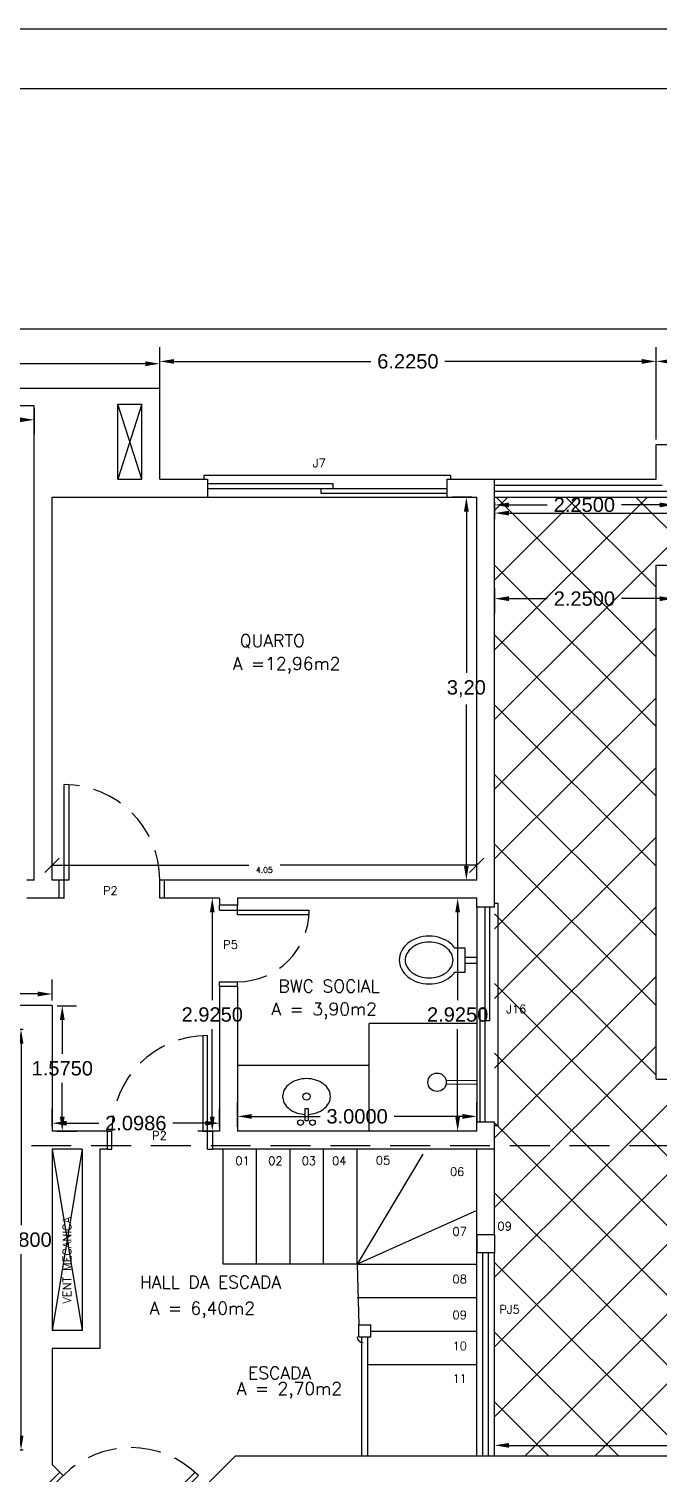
# Model space of a CAD drawing. Header units: millimetres. Extents: x 2200 to 2403, y 2380 to 2511.
# Drawn here: x 2290.43 to 2298.32, y 2397.88 to 2416.01 of the extents above; entities that cross this region are included whole.
import ezdxf

# ---------------------------------------------------------------- set-up
doc = ezdxf.new("R2010")
doc.units = ezdxf.units.MM
doc.linetypes.add('DASHED', pattern=[0.75, 0.5, -0.25])
doc.linetypes.add('HIDDEN', pattern=[0.375, 0.25, -0.125])
doc.layers.add('ABERTURAS', color=1, linetype='Continuous')
doc.layers.add('CORTE', color=7, linetype='Continuous')
doc.styles.add('ROMAND', font='romand', dxfattribs={"height": 0.1})
doc.styles.add('ROMANS', font='ROMANS.shx', dxfattribs={"height": 0.07})
doc.styles.get("Standard").update_dxf_attribs({"font": 'arial.ttf'})
doc.dimstyles.get("Standard").update_dxf_attribs({"dimtxt": 0.18, "dimasz": 0.18, "dimexe": 0.18, "dimexo": 0.0625, "dimgap": 0.09, "dimtad": 0, "dimtih": 1, "dimtoh": 1, "dimdec": 4, "dimzin": 0, "dimdsep": 46, "dimtxsty": 'Standard', "dimcen": 0.09, "dimadec": 0, "dimazin": 0, "dimtfac": 1, "dimtdec": 4, "dimtofl": 0, "dimtmove": 0, "dimatfit": 3, "dimfxl": 1, "dimtolj": 1, "dimtzin": 0, "dimarcsym": 0})

# ---------------------------------------------------------------- blocks, each defined once
blk = doc.blocks.new('*D659')
at = {"color": 0, "lineweight": -2, "transparency": 16777216}
for p, q in [((2268.541, 2410.855), (2268.541, 2412.422)), ((2304.3, 2410.855), (2304.3, 2412.422)), ((2268.721, 2412.242), (2286.025, 2412.242)), ((2304.12, 2412.242), (2286.816, 2412.242))]:
    blk.add_line(p, q, dxfattribs=at)
at = {"color": 0, "transparency": 16777216}
for points in [[(2268.721, 2412.272), (2268.721, 2412.212), (2268.541, 2412.242)], [(2304.12, 2412.272), (2304.12, 2412.212), (2304.3, 2412.242)]]:
    blk.add_solid(points, dxfattribs=at)
at = {"layer": 'DEFPOINTS', "color": 0, "transparency": 16777216}
for p in [(2268.541, 2412.242), (2268.541, 2410.792), (2304.3, 2410.792)]:
    blk.add_point(p, dxfattribs=at)
at = {"color": 0, "transparency": 16777216, "insert": (2286.42, 2412.242), "char_height": 0.18, "attachment_point": 5}
blk.add_mtext('\\A1;23.85', dxfattribs=at)
blk = doc.blocks.new('*D681')
at = {"color": 0, "lineweight": -2, "transparency": 16777216}
for p, q in [((2296.275, 2398.158), (2296.275, 2398.41)), ((2303.775, 2398.158), (2303.775, 2398.41)), ((2296.455, 2398.23), (2299.562, 2398.23)), ((2303.595, 2398.23), (2300.487, 2398.23))]:
    blk.add_line(p, q, dxfattribs=at)
at = {"color": 0, "transparency": 16777216}
for points in [[(2296.455, 2398.26), (2296.455, 2398.2), (2296.275, 2398.23)], [(2303.595, 2398.26), (2303.595, 2398.2), (2303.775, 2398.23)]]:
    blk.add_solid(points, dxfattribs=at)
at = {"layer": 'DEFPOINTS', "color": 0, "transparency": 16777216}
for p in [(2296.275, 2398.23), (2296.275, 2398.096), (2303.775, 2398.096)]:
    blk.add_point(p, dxfattribs=at)
at = {"color": 0, "transparency": 16777216, "insert": (2300.025, 2398.23), "char_height": 0.18, "attachment_point": 5}
blk.add_mtext('\\A1;7.5000', dxfattribs=at)
blk = doc.blocks.new('*D682')
at = {"color": 0, "lineweight": -2, "transparency": 16777216}
for p, q in [((2296.275, 2408.99), (2296.275, 2408.678)), ((2298.525, 2408.99), (2298.525, 2408.678)), ((2296.455, 2408.858), (2296.935, 2408.858)), ((2298.345, 2408.858), (2297.865, 2408.858))]:
    blk.add_line(p, q, dxfattribs=at)
at = {"color": 0, "transparency": 16777216}
for points in [[(2296.455, 2408.888), (2296.455, 2408.828), (2296.275, 2408.858)], [(2298.345, 2408.888), (2298.345, 2408.828), (2298.525, 2408.858)]]:
    blk.add_solid(points, dxfattribs=at)
at = {"layer": 'DEFPOINTS', "color": 0, "transparency": 16777216}
for p in [(2296.275, 2409.052), (2298.525, 2409.052), (2296.275, 2408.858)]:
    blk.add_point(p, dxfattribs=at)
at = {"color": 0, "transparency": 16777216, "insert": (2297.4, 2408.858), "char_height": 0.18, "attachment_point": 5}
blk.add_mtext('\\A1;2.2500', dxfattribs=at)
blk = doc.blocks.new('*D683')
at = {"color": 0, "lineweight": -2, "transparency": 16777216}
for p, q in [((2296.275, 2410.07), (2296.275, 2409.855)), ((2296.455, 2410.035), (2296.935, 2410.035)), ((2298.345, 2410.035), (2297.865, 2410.035)), ((2298.525, 2410.07), (2298.525, 2409.855))]:
    blk.add_line(p, q, dxfattribs=at)
at = {"color": 0, "transparency": 16777216}
for points in [[(2296.455, 2410.065), (2296.455, 2410.005), (2296.275, 2410.035)], [(2298.345, 2410.065), (2298.345, 2410.005), (2298.525, 2410.035)]]:
    blk.add_solid(points, dxfattribs=at)
at = {"layer": 'DEFPOINTS', "color": 0, "transparency": 16777216}
for p in [(2296.275, 2410.132), (2298.525, 2410.132), (2298.525, 2410.035)]:
    blk.add_point(p, dxfattribs=at)
at = {"color": 0, "transparency": 16777216, "insert": (2297.4, 2410.035), "char_height": 0.18, "attachment_point": 5}
blk.add_mtext('\\A1;2.2500', dxfattribs=at)
blk = doc.blocks.new('*D685')
at = {"color": 0, "lineweight": -2, "transparency": 16777216}
for p, q in [((2292.075, 2410.855), (2292.075, 2412.016)), ((2298.3, 2410.855), (2298.3, 2412.016)), ((2292.255, 2411.836), (2294.723, 2411.836)), ((2298.12, 2411.836), (2295.651, 2411.836))]:
    blk.add_line(p, q, dxfattribs=at)
at = {"color": 0, "transparency": 16777216}
for points in [[(2292.255, 2411.866), (2292.255, 2411.806), (2292.075, 2411.836)], [(2298.12, 2411.866), (2298.12, 2411.806), (2298.3, 2411.836)]]:
    blk.add_solid(points, dxfattribs=at)
at = {"layer": 'DEFPOINTS', "color": 0, "transparency": 16777216}
for p in [(2292.075, 2411.836), (2292.075, 2410.792), (2298.3, 2410.792)]:
    blk.add_point(p, dxfattribs=at)
at = {"color": 0, "transparency": 16777216, "insert": (2295.187, 2411.836), "char_height": 0.18, "attachment_point": 5}
blk.add_mtext('\\A1;6.2250', dxfattribs=at)
blk = doc.blocks.new('*D686')
at = {"color": 0, "lineweight": -2, "transparency": 16777216}
for p, q in [((2296.275, 2409.961), (2296.275, 2410.112)), ((2304.075, 2409.961), (2304.075, 2410.112)), ((2296.455, 2409.932), (2299.712, 2409.932)), ((2303.895, 2409.932), (2300.637, 2409.932))]:
    blk.add_line(p, q, dxfattribs=at)
at = {"color": 0, "transparency": 16777216}
for points in [[(2296.455, 2409.962), (2296.455, 2409.902), (2296.275, 2409.932)], [(2303.895, 2409.962), (2303.895, 2409.902), (2304.075, 2409.932)]]:
    blk.add_solid(points, dxfattribs=at)
at = {"layer": 'DEFPOINTS', "color": 0, "transparency": 16777216}
for p in [(2296.275, 2409.932), (2296.275, 2409.899), (2304.075, 2409.899)]:
    blk.add_point(p, dxfattribs=at)
at = {"color": 0, "transparency": 16777216, "insert": (2300.175, 2409.932), "char_height": 0.18, "attachment_point": 5}
blk.add_mtext('\\A1;7.8000', dxfattribs=at)
blk = doc.blocks.new('*D689')
at = {"color": 0, "lineweight": -2, "transparency": 16777216}
for p, q in [((2295.987, 2410.132), (2295.74, 2410.132)), ((2295.92, 2409.952), (2295.92, 2407.926)), ((2295.92, 2405.504), (2295.92, 2407.53)), ((2295.987, 2405.324), (2295.74, 2405.324))]:
    blk.add_line(p, q, dxfattribs=at)
at = {"color": 0, "transparency": 16777216}
for points in [[(2295.89, 2409.952), (2295.95, 2409.952), (2295.92, 2410.132)], [(2295.89, 2405.504), (2295.95, 2405.504), (2295.92, 2405.324)]]:
    blk.add_solid(points, dxfattribs=at)
at = {"layer": 'DEFPOINTS', "color": 0, "transparency": 16777216}
for p in [(2295.92, 2410.132), (2296.05, 2410.132), (2296.05, 2405.324)]:
    blk.add_point(p, dxfattribs=at)
at = {"color": 0, "transparency": 16777216, "insert": (2295.92, 2407.728), "char_height": 0.18, "attachment_point": 5}
blk.add_mtext('\\A1;3,20', dxfattribs=at)
blk = doc.blocks.new('*D691')
at = {"color": 0, "lineweight": -2, "transparency": 16777216}
for p, q in [((2283.33, 2403.812), (2283.33, 2404.076)), ((2290.726, 2403.812), (2290.726, 2404.076)), ((2283.51, 2403.896), (2286.7, 2403.896)), ((2290.546, 2403.896), (2287.356, 2403.896))]:
    blk.add_line(p, q, dxfattribs=at)
at = {"color": 0, "transparency": 16777216}
for points in [[(2283.51, 2403.926), (2283.51, 2403.866), (2283.33, 2403.896)], [(2290.546, 2403.926), (2290.546, 2403.866), (2290.726, 2403.896)]]:
    blk.add_solid(points, dxfattribs=at)
at = {"layer": 'DEFPOINTS', "color": 0, "transparency": 16777216}
for p in [(2290.726, 2403.896), (2283.33, 2403.749), (2290.726, 2403.749)]:
    blk.add_point(p, dxfattribs=at)
at = {"color": 0, "transparency": 16777216, "insert": (2287.028, 2403.896), "char_height": 0.18, "attachment_point": 5}
blk.add_mtext('\\A1;4,95', dxfattribs=at)
blk = doc.blocks.new('*D706')
at = {"color": 0, "lineweight": -2, "transparency": 16777216}
for p, q in [((2290.364, 2403.451), (2290.156, 2403.451)), ((2290.336, 2403.271), (2290.336, 2400.992)), ((2290.336, 2398.351), (2290.336, 2400.629)), ((2290.364, 2398.171), (2290.156, 2398.171))]:
    blk.add_line(p, q, dxfattribs=at)
at = {"color": 0, "transparency": 16777216}
for points in [[(2290.306, 2403.271), (2290.366, 2403.271), (2290.336, 2403.451)], [(2290.306, 2398.351), (2290.366, 2398.351), (2290.336, 2398.171)]]:
    blk.add_solid(points, dxfattribs=at)
at = {"layer": 'DEFPOINTS', "color": 0, "transparency": 16777216}
for p in [(2290.336, 2403.451), (2290.426, 2403.451), (2290.426, 2398.171)]:
    blk.add_point(p, dxfattribs=at)
at = {"color": 0, "transparency": 16777216, "insert": (2290.336, 2400.811), "char_height": 0.18, "attachment_point": 5}
blk.add_mtext('\\A1;5.2800', dxfattribs=at)
blk = doc.blocks.new('P80D')
at = {"color": 1}
for p, q in [((0, 0.88), (0, 0.84)), ((0.15, 0.88), (0.15, 0.84)), ((0, 0.84), (0.15, 0.84)), ((0, 0.04), (0, 0)), ((0, 0.04), (0.15, 0.04)), ((0.95, 0.08), (0.15, 0.08)), ((0.15, 0.08), (0.15, 0.04)), ((0.15, 0.04), (0.95, 0.04)), ((0.15, 0.04), (0.15, 0))]:
    blk.add_line(p, q, dxfattribs=at)
at = {"color": 1, "linetype": 'HIDDEN'}
blk.add_arc((0.15, 0.04), 0.8, 0, 89.8748, dxfattribs=at)
blk = doc.blocks.new('*D648')
at = {"color": 1, "lineweight": -2, "transparency": 16777216}
for p, q in [((2290.725, 2405.388), (2290.725, 2405.691)), ((2296.05, 2405.388), (2296.05, 2405.691)), ((2290.635, 2405.421), (2290.815, 2405.601)), ((2290.725, 2405.511), (2293.191, 2405.511)), ((2296.05, 2405.511), (2293.584, 2405.511)), ((2295.96, 2405.421), (2296.14, 2405.601))]:
    blk.add_line(p, q, dxfattribs=at)
at = {"layer": 'DEFPOINTS', "color": 0, "transparency": 16777216}
for p in [(2290.725, 2405.511), (2290.725, 2405.326), (2296.05, 2405.326)]:
    blk.add_point(p, dxfattribs=at)
at = {"color": 1, "transparency": 16777216, "insert": (2293.387, 2405.511), "char_height": 0.07, "attachment_point": 5, "style": 'ROMANS'}
blk.add_mtext('\\A1;\\P4.05', dxfattribs=at)
blk = doc.blocks.new('*D649')
at = {"color": 0, "lineweight": -2, "transparency": 16777216}
for p, q in [((2290.726, 2402.237), (2290.726, 2402.454)), ((2292.825, 2402.237), (2292.825, 2402.454)), ((2290.906, 2402.274), (2291.31, 2402.274)), ((2292.645, 2402.274), (2292.241, 2402.274))]:
    blk.add_line(p, q, dxfattribs=at)
at = {"color": 0, "transparency": 16777216}
for points in [[(2290.906, 2402.304), (2290.906, 2402.244), (2290.726, 2402.274)], [(2292.645, 2402.304), (2292.645, 2402.244), (2292.825, 2402.274)]]:
    blk.add_solid(points, dxfattribs=at)
at = {"layer": 'DEFPOINTS', "color": 0, "transparency": 16777216}
for p in [(2292.825, 2402.274), (2290.726, 2402.174), (2292.825, 2402.174)]:
    blk.add_point(p, dxfattribs=at)
at = {"color": 0, "transparency": 16777216, "insert": (2291.775, 2402.274), "char_height": 0.18, "attachment_point": 5}
blk.add_mtext('\\A1;2.0986', dxfattribs=at)
blk = doc.blocks.new('*D650')
at = {"color": 0, "lineweight": -2, "transparency": 16777216}
for p, q in [((2292.762, 2405.099), (2292.554, 2405.099)), ((2292.734, 2404.919), (2292.734, 2403.819)), ((2292.734, 2402.354), (2292.734, 2403.455)), ((2292.762, 2402.174), (2292.554, 2402.174))]:
    blk.add_line(p, q, dxfattribs=at)
at = {"color": 0, "transparency": 16777216}
for points in [[(2292.704, 2404.919), (2292.764, 2404.919), (2292.734, 2405.099)], [(2292.704, 2402.354), (2292.764, 2402.354), (2292.734, 2402.174)]]:
    blk.add_solid(points, dxfattribs=at)
at = {"layer": 'DEFPOINTS', "color": 0, "transparency": 16777216}
for p in [(2292.734, 2405.099), (2292.825, 2405.099), (2292.825, 2402.174)]:
    blk.add_point(p, dxfattribs=at)
at = {"color": 0, "transparency": 16777216, "insert": (2292.734, 2403.637), "char_height": 0.18, "attachment_point": 5}
blk.add_mtext('\\A1;2.9250', dxfattribs=at)
blk = doc.blocks.new('P80E')
at = {"color": 1}
for p, q in [((0, 0.88), (0, 0.84)), ((0.15, 0.88), (0.15, 0.84)), ((0.15, 0.84), (0, 0.84)), ((-0.8, 0.08), (0, 0.08)), ((0, 0.04), (-0.8, 0.04)), ((0, 0.08), (0, 0.04)), ((0, 0.04), (0, 0)), ((0.15, 0.04), (0, 0.04)), ((0.15, 0.04), (0.15, 0))]:
    blk.add_line(p, q, dxfattribs=at)
at = {"color": 1, "linetype": 'HIDDEN'}
blk.add_arc((0, 0.04), 0.8, 90.1252, 180, dxfattribs=at)
blk = doc.blocks.new('*D651')
at = {"color": 0, "lineweight": -2, "transparency": 16777216}
for p, q in [((2290.789, 2403.749), (2291.033, 2403.749)), ((2290.853, 2403.569), (2290.853, 2403.144)), ((2290.853, 2402.354), (2290.853, 2402.78)), ((2290.789, 2402.174), (2291.033, 2402.174))]:
    blk.add_line(p, q, dxfattribs=at)
at = {"color": 0, "transparency": 16777216}
for points in [[(2290.823, 2403.569), (2290.883, 2403.569), (2290.853, 2403.749)], [(2290.823, 2402.354), (2290.883, 2402.354), (2290.853, 2402.174)]]:
    blk.add_solid(points, dxfattribs=at)
at = {"layer": 'DEFPOINTS', "color": 0, "transparency": 16777216}
for p in [(2290.726, 2403.749), (2290.726, 2402.174), (2290.853, 2402.174)]:
    blk.add_point(p, dxfattribs=at)
at = {"color": 0, "transparency": 16777216, "insert": (2290.853, 2402.962), "char_height": 0.18, "attachment_point": 5}
blk.add_mtext('\\A1;1.5750', dxfattribs=at)
blk = doc.blocks.new('*D652')
at = {"color": 0, "lineweight": -2, "transparency": 16777216}
for p, q in [((2293.05, 2402.229), (2293.05, 2402.539)), ((2296.05, 2402.229), (2296.05, 2402.539)), ((2293.23, 2402.359), (2294.086, 2402.359)), ((2295.87, 2402.359), (2295.013, 2402.359))]:
    blk.add_line(p, q, dxfattribs=at)
at = {"color": 0, "transparency": 16777216}
for points in [[(2293.23, 2402.389), (2293.23, 2402.329), (2293.05, 2402.359)], [(2295.87, 2402.389), (2295.87, 2402.329), (2296.05, 2402.359)]]:
    blk.add_solid(points, dxfattribs=at)
at = {"layer": 'DEFPOINTS', "color": 0, "transparency": 16777216}
for p in [(2296.05, 2402.359), (2293.05, 2402.167), (2296.05, 2402.167)]:
    blk.add_point(p, dxfattribs=at)
at = {"color": 0, "transparency": 16777216, "insert": (2294.55, 2402.359), "char_height": 0.18, "attachment_point": 5}
blk.add_mtext('\\A1;3.0000', dxfattribs=at)
blk = doc.blocks.new('CUBA')
at = {"color": 4}
for p, q in [((-0.015, -0.099), (-0.015, -0.2)), ((0.015, -0.099), (0.015, -0.2))]:
    blk.add_line(p, q, dxfattribs=at)
for points in [[(0.2, 0, 0.126822), (0.186, 0.055, 0.10607), (0.141, 0.106, 0.085783), (0.079, 0.138, 0.075445), (0, 0.15, 0.075445), (-0.079, 0.138, 0.085783), (-0.141, 0.106, 0.10607), (-0.186, 0.055, 0.126822), (-0.2, 0, 0.126822), (-0.186, -0.055, 0.10607), (-0.141, -0.106, 0.085783), (-0.079, -0.138, 0.061571), (-0.015, -0.15, 0.075445)], [(-0.015, -0.099, 0.017141), (0, -0.1, 0.017646), (0.015, -0.099, 0.085783)], [(0.015, -0.15, 0.060953), (0.079, -0.138, 0.085783), (0.141, -0.106, 0.10607), (0.186, -0.055, 0.126822), (0.2, 0, 0.126822)], [(-0.015, -0.2, 0.011534), (0, -0.2, 0.012226), (0.015, -0.2, 0.085783)]]:
    blk.add_lwpolyline(points, format="xyb", dxfattribs=at)
for centre, radius in [((0, 0), 0.0301), ((-0.05, -0.218), 0.0235), ((0.05, -0.218), 0.0235)]:
    blk.add_circle(centre, radius, dxfattribs=at)
blk = doc.blocks.new('P60E')
at = {"color": 1}
for p, q in [((0, 0.68), (0, 0.64)), ((0.15, 0.64), (0, 0.64)), ((0.15, 0.68), (0.15, 0.64)), ((-0.6, 0.08), (0, 0.08)), ((-0.6, 0.08), (-0.6, 0.04)), ((0, 0.04), (-0.6, 0.04)), ((0, 0.08), (0, 0.04)), ((0, 0.04), (0, 0)), ((0.15, 0.04), (0, 0.04)), ((0.15, 0.04), (0.15, 0))]:
    blk.add_line(p, q, dxfattribs=at)
at = {"color": 1, "linetype": 'HIDDEN'}
blk.add_arc((0, 0.04), 0.6, 90, 180, dxfattribs=at)
blk = doc.blocks.new('*D653')
at = {"color": 0, "lineweight": -2, "transparency": 16777216}
for p, q in [((2295.987, 2405.099), (2295.631, 2405.099)), ((2295.811, 2404.919), (2295.811, 2403.819)), ((2295.811, 2402.354), (2295.811, 2403.455)), ((2295.987, 2402.174), (2295.631, 2402.174))]:
    blk.add_line(p, q, dxfattribs=at)
at = {"color": 0, "transparency": 16777216}
for points in [[(2295.781, 2404.919), (2295.841, 2404.919), (2295.811, 2405.099)], [(2295.781, 2402.354), (2295.841, 2402.354), (2295.811, 2402.174)]]:
    blk.add_solid(points, dxfattribs=at)
at = {"layer": 'DEFPOINTS', "color": 0, "transparency": 16777216}
for p in [(2295.811, 2405.099), (2296.05, 2405.099), (2296.05, 2402.174)]:
    blk.add_point(p, dxfattribs=at)
at = {"color": 0, "transparency": 16777216, "insert": (2295.811, 2403.637), "char_height": 0.18, "attachment_point": 5}
blk.add_mtext('\\A1;2.9250', dxfattribs=at)
blk = doc.blocks.new('CH')
at = {"color": 4}
for p, q in [((-0.255, -0.001), (0, 0)), ((-0.255, -0.031), (0, -0.03))]:
    blk.add_line(p, q, dxfattribs=at)
blk.add_circle((-0.331, -0.016), 0.0772, dxfattribs=at)
blk = doc.blocks.new('VASO')
at = {"color": 4}
for p, q in [((-0.1, 0), (0, 0)), ((-0.1, -0.05), (0, -0.05))]:
    blk.add_line(p, q, dxfattribs=at)
for points in [[(-0.498, 0.159, 0.088923), (-0.577, 0.116, 0.104957), (-0.632, 0.049, 0.120011), (-0.65, -0.025, 0.120011), (-0.632, -0.099, 0.104957), (-0.577, -0.166, 0.088923), (-0.498, -0.209, 0.080167), (-0.4, -0.225, 0.080167), (-0.302, -0.209, 0.088923), (-0.223, -0.166, 0.068475), (-0.184, -0.125), (-0.1, -0.125), (-0.1, 0.075), (-0.184, 0.075, 0.068475), (-0.223, 0.116, 0.088923), (-0.302, 0.159, 0.080167), (-0.4, 0.175, 0.080167)], [(-0.6, -0.025, 0.126822), (-0.586, -0.08, 0.10607), (-0.541, -0.131, 0.085783), (-0.479, -0.163, 0.075445), (-0.4, -0.175, 0.075445), (-0.321, -0.163, 0.085783), (-0.259, -0.131, 0.10607), (-0.214, -0.08, 0.126822), (-0.2, -0.025, 0.126822), (-0.214, 0.03, 0.10607), (-0.259, 0.081, 0.085783), (-0.321, 0.113, 0.075445), (-0.4, 0.125, 0.075445), (-0.479, 0.113, 0.085783), (-0.541, 0.081, 0.10607), (-0.586, 0.03, 0.126822)]]:
    blk.add_lwpolyline(points, format="xyb", close=True, dxfattribs=at)
blk = doc.blocks.new('*D654')
at = {"color": 0, "lineweight": -2, "transparency": 16777216}
for p, q in [((2286, 2411.249), (2286, 2410.923)), ((2286.18, 2411.103), (2287.783, 2411.103)), ((2290.32, 2411.103), (2288.717, 2411.103)), ((2290.5, 2411.249), (2290.5, 2410.923))]:
    blk.add_line(p, q, dxfattribs=at)
at = {"color": 0, "transparency": 16777216}
for points in [[(2286.18, 2411.133), (2286.18, 2411.073), (2286, 2411.103)], [(2290.32, 2411.133), (2290.32, 2411.073), (2290.5, 2411.103)]]:
    blk.add_solid(points, dxfattribs=at)
at = {"layer": 'DEFPOINTS', "color": 0, "transparency": 16777216}
for p in [(2286, 2411.311), (2290.5, 2411.311), (2290.5, 2411.103)]:
    blk.add_point(p, dxfattribs=at)
at = {"color": 0, "transparency": 16777216, "insert": (2288.25, 2411.103), "char_height": 0.18, "attachment_point": 5}
blk.add_mtext('\\A1;4.5000', dxfattribs=at)
blk = doc.blocks.new('J200')
at = {"color": 4}
for p, q in [((2, 0), (0, 0)), ((-0.03, -0.18), (-0.03, -0.15)), ((-0.03, -0.18), (2.03, -0.18)), ((2.03, -0.18), (2.03, -0.15))]:
    blk.add_line(p, q, dxfattribs=at)
at = {"color": 1}
for p, q in [((0, -0.03), (1.05, -0.03)), ((0, -0.07), (2, -0.07)), ((0.95, -0.07), (0.95, -0.11)), ((0.95, -0.11), (2, -0.11)), ((1.05, -0.03), (1.05, -0.07))]:
    blk.add_line(p, q, dxfattribs=at)
blk = doc.blocks.new('*D669')
at = {"color": 0, "lineweight": -2, "transparency": 16777216}
for p, q in [((2298.3, 2410.855), (2298.3, 2412.016)), ((2304.3, 2410.855), (2304.3, 2412.016)), ((2298.48, 2411.836), (2300.836, 2411.836)), ((2304.12, 2411.836), (2301.764, 2411.836))]:
    blk.add_line(p, q, dxfattribs=at)
at = {"color": 0, "transparency": 16777216}
for points in [[(2298.48, 2411.866), (2298.48, 2411.806), (2298.3, 2411.836)], [(2304.12, 2411.866), (2304.12, 2411.806), (2304.3, 2411.836)]]:
    blk.add_solid(points, dxfattribs=at)
at = {"layer": 'DEFPOINTS', "color": 0, "transparency": 16777216}
for p in [(2304.3, 2411.836), (2298.3, 2410.792), (2304.3, 2410.792)]:
    blk.add_point(p, dxfattribs=at)
at = {"color": 0, "transparency": 16777216, "insert": (2301.3, 2411.836), "char_height": 0.18, "attachment_point": 5}
blk.add_mtext('\\A1;6.0000', dxfattribs=at)
blk = doc.blocks.new('*D673')
at = {"color": 0, "lineweight": -2, "transparency": 16777216}
for p, q in [((2282.55, 2411.564), (2282.55, 2411.987)), ((2292.075, 2411.564), (2292.075, 2411.987)), ((2282.73, 2411.807), (2286.849, 2411.807)), ((2291.895, 2411.807), (2287.776, 2411.807))]:
    blk.add_line(p, q, dxfattribs=at)
at = {"color": 0, "transparency": 16777216}
for points in [[(2282.73, 2411.837), (2282.73, 2411.777), (2282.55, 2411.807)], [(2291.895, 2411.837), (2291.895, 2411.777), (2292.075, 2411.807)]]:
    blk.add_solid(points, dxfattribs=at)
at = {"layer": 'DEFPOINTS', "color": 0, "transparency": 16777216}
for p in [(2282.55, 2411.807), (2282.55, 2411.501), (2292.075, 2411.501)]:
    blk.add_point(p, dxfattribs=at)
at = {"color": 0, "transparency": 16777216, "insert": (2287.312, 2411.807), "char_height": 0.18, "attachment_point": 5}
blk.add_mtext('\\A1;9.5250', dxfattribs=at)
blk = doc.blocks.new('J180')
at = {"color": 4}
for p, q in [((1.8, 0), (0, 0)), ((-0.03, -0.18), (-0.03, -0.15)), ((-0.03, -0.18), (1.83, -0.18)), ((1.83, -0.18), (1.83, -0.15))]:
    blk.add_line(p, q, dxfattribs=at)
at = {"color": 1}
for p, q in [((0, -0.03), (0.95, -0.03)), ((0, -0.07), (1.8, -0.07)), ((0.85, -0.07), (0.85, -0.11)), ((0.85, -0.11), (1.8, -0.11)), ((0.95, -0.03), (0.95, -0.07))]:
    blk.add_line(p, q, dxfattribs=at)

msp = doc.modelspace()

# ---------------------------------------------------------------- linework, layer by layer
at = {"color": 1}
for p, q in [((2262.81768, 2416.0101), (2309.01768, 2416.0101)), ((2296.27473, 2410.28234), (2298.37473, 2410.28234)), ((2296.27473, 2410.20734), (2298.44973, 2410.20734)), ((2298.29973, 2409.27734), (2302.79973, 2409.27734)), ((2298.29973, 2402.82734), (2298.29973, 2409.27734)), ((2298.29973, 2402.82734), (2302.79973, 2402.82734)), ((2296.12473, 2398.09551), (2296.12473, 2400.64551)), ((2296.19973, 2398.09551), (2296.19973, 2400.64551))]:
    msp.add_line(p, q, dxfattribs=at)
for p, q in [((2265.06768, 2415.2601), (2308.26768, 2415.2601)), ((2290.72614, 2403.74916), (2283.33046, 2403.74916)), ((2290.72614, 2403.74916), (2290.72614, 2402.17416)), ((2296.27473, 2402.28666), (2296.04973, 2402.28666)), ((2291.41473, 2402.17416), (2290.72614, 2402.17416)), ((2291.41473, 2402.17416), (2291.41473, 2401.94916)), ((2292.82473, 2402.17416), (2292.73473, 2402.17416)), ((2292.73473, 2402.17416), (2292.73473, 2401.94916)), ((2296.04973, 2402.17416), (2293.04973, 2402.17416)), ((2290.72614, 2401.94916), (2290.72614, 2399.67051)), ((2291.10114, 2401.94916), (2290.72614, 2401.94916)), ((2291.10114, 2401.94916), (2291.10114, 2399.67051)), ((2291.32473, 2401.94916), (2291.32473, 2399.44551)), ((2291.41473, 2401.94916), (2291.32473, 2401.94916)), ((2296.27473, 2401.94916), (2292.73473, 2401.94916)), ((2296.27473, 2400.87051), (2296.04973, 2400.87051)), ((2296.27473, 2400.64551), (2296.04973, 2400.64551)), ((2290.72614, 2399.68484), (2290.72614, 2399.67051)), ((2291.10114, 2399.67051), (2290.72614, 2399.67051)), ((2291.32473, 2399.44551), (2290.72614, 2399.44551)), ((2290.72614, 2399.44551), (2290.72614, 2397.9891)), ((2300.55114, 2398.09551), (2293.01973, 2398.09551))]:
    msp.add_line(p, q)
at = {"color": 7}
for p, q in [((2290.19973, 2411.50148), (2292.07473, 2411.50148)), ((2292.07473, 2410.35734), (2292.07473, 2411.50148)), ((2291.54973, 2411.29797), (2291.84973, 2411.29774)), ((2291.54973, 2410.35791), (2291.54973, 2411.29797)), ((2291.84973, 2410.35791), (2291.84973, 2411.29774)), ((2290.49973, 2411.27648), (2290.19973, 2411.27648)), ((2290.49973, 2405.32416), (2290.49973, 2411.27648)), ((2291.54973, 2410.35791), (2291.84973, 2410.35791)), ((2292.07473, 2410.35734), (2292.67473, 2410.35734)), ((2292.67473, 2410.35734), (2292.67473, 2410.13234)), ((2295.67473, 2410.35734), (2296.27473, 2410.35734)), ((2295.67473, 2410.35734), (2295.67473, 2410.13234)), ((2296.27473, 2404.98666), (2296.27473, 2410.35734)), ((2290.72473, 2405.32416), (2290.72473, 2410.13234)), ((2290.72473, 2410.13234), (2292.67473, 2410.13234)), ((2295.67473, 2410.13234), (2296.04973, 2410.13234)), ((2296.04973, 2405.32416), (2296.04973, 2410.13234)), ((2290.49973, 2405.32416), (2290.40973, 2405.32416)), ((2290.81473, 2405.32416), (2290.72473, 2405.32416)), ((2290.81473, 2405.09916), (2290.81473, 2405.32416)), ((2296.04973, 2405.32416), (2292.13473, 2405.32416)), ((2292.13473, 2405.09916), (2292.13473, 2405.32416)), ((2290.81473, 2405.09916), (2290.40973, 2405.09916)), ((2292.82473, 2405.09916), (2292.13473, 2405.09916)), ((2292.82473, 2405.09916), (2292.82473, 2405.00916)), ((2293.04973, 2405.00916), (2292.82473, 2405.00916)), ((2296.04973, 2405.09916), (2293.04973, 2405.09916)), ((2293.04973, 2405.09916), (2293.04973, 2405.00916)), ((2296.04973, 2404.98666), (2296.04973, 2405.09916)), ((2296.27473, 2404.98666), (2296.04973, 2404.98666)), ((2292.82473, 2403.98916), (2292.82473, 2402.17416)), ((2293.04973, 2403.98916), (2292.82473, 2403.98916)), ((2293.04973, 2403.98916), (2293.04973, 2402.17416)), ((2296.04973, 2402.17416), (2296.04973, 2402.28666)), ((2296.27473, 2401.94916), (2296.27473, 2402.28666)), ((2296.04973, 2400.87051), (2296.04973, 2400.64551)), ((2296.27473, 2400.87051), (2296.27473, 2400.64551)), ((2293.01973, 2398.09551), (2291.81973, 2396.89551)), ((2290.66361, 2397.73344), (2290.82271, 2397.89253)), ((2290.72614, 2397.9891), (2290.82271, 2397.89253))]:
    msp.add_line(p, q, dxfattribs=at)
at = {"color": 4}
for p, q in [((2291.84973, 2410.35791), (2291.54973, 2411.29797)), ((2291.84973, 2411.29774), (2291.54973, 2410.35791)), ((2296.04973, 2403.52416), (2294.69973, 2403.52416)), ((2294.69973, 2402.17416), (2294.69973, 2403.52416)), ((2294.69973, 2402.99916), (2293.04973, 2402.99916)), ((2291.10114, 2401.94916), (2290.72614, 2399.67051)), ((2290.72614, 2401.94916), (2291.10114, 2399.67051)), ((2296.04973, 2400.87051), (2296.04973, 2401.94916)), ((2296.27473, 2400.87051), (2296.27473, 2401.94916)), ((2296.04973, 2398.09551), (2296.04973, 2400.64551)), ((2296.27473, 2398.09551), (2296.27473, 2400.64551))]:
    msp.add_line(p, q, dxfattribs=at)
at = {"color": 2}
for p, q in [((2298.29973, 2410.79234), (2304.29973, 2410.79234)), ((2298.29973, 2410.35734), (2298.29973, 2410.79234)), ((2296.27473, 2410.35734), (2298.29973, 2410.35734)), ((2296.27473, 2410.13234), (2298.52473, 2410.13234)), ((2294.57223, 2399.59416), (2294.57223, 2399.74416)), ((2294.57223, 2399.74416), (2294.72223, 2399.74416)), ((2294.72223, 2399.59416), (2294.72223, 2399.74416)), ((2294.57223, 2399.59416), (2294.72223, 2399.59416)), ((2294.60973, 2398.09551), (2294.60973, 2399.59416)), ((2294.68473, 2398.09551), (2294.68473, 2399.59416))]:
    msp.add_line(p, q, dxfattribs=at)
at = {"color": 8}
for p, q in [((2296.27473, 2407.34031), (2299.50175, 2410.56734)), ((2296.27473, 2408.21536), (2298.1917, 2410.13234)), ((2296.27473, 2409.0904), (2297.31666, 2410.13234)), ((2296.27473, 2409.96545), (2296.44161, 2410.13234)), ((2298.29973, 2408.12706), (2296.29445, 2410.13234)), ((2298.29973, 2409.00211), (2297.1695, 2410.13234)), ((2298.89954, 2409.27734), (2298.04454, 2410.13234)), ((2298.29973, 2407.25202), (2296.27473, 2409.27702)), ((2296.27473, 2406.46527), (2298.29973, 2408.49027)), ((2298.29973, 2406.37697), (2296.27473, 2408.40197)), ((2296.27473, 2405.59022), (2298.29973, 2407.61522)), ((2298.29973, 2405.50193), (2296.27473, 2407.52693)), ((2296.27473, 2404.71518), (2298.29973, 2406.74018)), ((2298.29973, 2404.62688), (2296.27473, 2406.65188)), ((2296.27473, 2403.84013), (2298.29973, 2405.86513)), ((2298.29973, 2403.75184), (2296.27473, 2405.77684)), ((2296.27473, 2402.96509), (2298.29973, 2404.99009)), ((2298.29973, 2402.87679), (2296.27473, 2404.90179)), ((2296.27473, 2402.09005), (2298.29973, 2404.11505)), ((2302.20596, 2398.09551), (2296.27473, 2404.02675)), ((2296.27473, 2401.215), (2298.29973, 2403.24)), ((2301.33092, 2398.09551), (2296.27473, 2403.1517)), ((2296.27473, 2400.33996), (2298.76211, 2402.82734)), ((2296.27473, 2399.46491), (2299.63715, 2402.82734)), ((2296.27473, 2398.58987), (2300.51219, 2402.82734)), ((2296.65542, 2398.09551), (2301.38724, 2402.82734)), ((2297.53046, 2398.09551), (2302.26228, 2402.82734)), ((2300.45587, 2398.09551), (2296.27473, 2402.27666)), ((2299.58083, 2398.09551), (2296.27473, 2401.40161)), ((2298.70578, 2398.09551), (2296.27473, 2400.52657)), ((2297.83074, 2398.09551), (2296.27473, 2399.65152)), ((2296.95569, 2398.09551), (2296.27473, 2398.77648))]:
    msp.add_line(p, q, dxfattribs=at)
at = {"color": 1}
msp.add_arc((2294.62473, 2399.59416), 0.075, 180, 270, dxfattribs=at)
at = {"layer": 'ABERTURAS', "color": 1, "linetype": 'Continuous'}
for p, q in [((2292.86973, 2400.50446), (2292.86973, 2401.94916)), ((2293.28973, 2400.50446), (2293.28973, 2401.94916)), ((2293.70973, 2400.50446), (2293.70973, 2401.94916)), ((2294.12973, 2400.50446), (2294.12973, 2401.94916)), ((2294.54973, 2400.50446), (2294.54973, 2401.94916)), ((2295.37236, 2401.88668), (2294.54973, 2400.50446)), ((2296.04973, 2401.17946), (2294.54973, 2400.50446)), ((2294.54973, 2400.50446), (2296.04973, 2400.50446)), ((2294.54973, 2400.50446), (2294.57223, 2399.74416)), ((2294.54973, 2400.08446), (2296.04973, 2400.08446)), ((2294.72223, 2399.66446), (2296.04973, 2399.66446)), ((2294.68473, 2399.24446), (2296.04973, 2399.24446))]:
    msp.add_line(p, q, dxfattribs=at)
at = {"layer": 'ABERTURAS', "color": 7}
msp.add_line((2296.04973, 2400.50446), (2296.04973, 2401.17946), dxfattribs=at)
at = {"layer": 'ABERTURAS', "color": 1}
msp.add_line((2294.54973, 2400.50446), (2292.86973, 2400.50446), dxfattribs=at)
at = {"layer": 'CORTE', "linetype": 'DASHED'}
msp.add_line((2266.46531, 2401.99584), (2305.46754, 2401.99584), dxfattribs=at)

# ---------------------------------------------------------------- block references
at = {"color": 7, "xscale": 1.5, "yscale": 1.5, "zscale": 1.5}
for name, p, rotation in [('J200', (2295.67473, 2410.13234), 180), ('P80E', (2290.81473, 2405.32416), 270), ('P60E', (2293.04973, 2405.00916), 180), ('J180', (2296.04973, 2402.28666), 90), ('P80D', (2292.73473, 2401.94916), 90), ('P80D', (2291.59699, 2396.80005), 44.99999999999951)]:
    msp.add_blockref(name, p, dxfattribs=dict(at, rotation=rotation))
for name, p in [('VASO', (2296.05362, 2404.35907)), ('CUBA', (2293.91567, 2402.6083)), ('CH', (2296.04973, 2402.81208))]:
    msp.add_blockref(name, p, dxfattribs=at)

# ---------------------------------------------------------------- texts
at = {"color": 1, "style": 'ROMANS'}
for s, height, p in [('J7', 0.105, (2293.99513, 2410.50723)), ('QUARTO', 0.1575, (2293.07852, 2408.25205)), ('A =12,96m2', 0.1575, (2292.99145, 2407.9643)), ('P2', 0.105, (2291.36368, 2405.14184)), ('P5', 0.105, (2292.8704, 2404.46322)), ('BWC SOCIAL', 0.1575, (2293.56258, 2403.91622)), ('A = 3,90m2', 0.1575, (2293.47551, 2403.62847)), ('J16', 0.105, (2296.41901, 2403.65494)), ('P2', 0.105, (2291.9791, 2402.06682)), ('05', 0.105, (2294.78555, 2401.75443)), ('01', 0.105, (2293.02292, 2401.74882)), ('02', 0.105, (2293.43594, 2401.74882)), ('03', 0.105, (2293.85521, 2401.74882)), ('04', 0.105, (2294.23694, 2401.74882)), ('06', 0.105, (2295.71447, 2401.61253)), ('07', 0.105, (2295.74689, 2400.86197)), ('09', 0.105, (2296.31027, 2400.92898)), ('HALL DA ESCADA', 0.1575, (2291.82635, 2400.20006)), ('08', 0.105, (2295.74689, 2400.26435)), ('A = 6,40m2', 0.1575, (2291.9474, 2399.87264)), ('09', 0.105, (2295.74689, 2399.81394)), ('PJ5', 0.105, (2296.33323, 2399.88367)), ('10', 0.105, (2295.74689, 2399.42407)), ('ESCADA', 0.1575, (2293.1826, 2399.05994)), ('A = 2,70m2', 0.1575, (2293.03862, 2398.86494)), ('11', 0.105, (2295.74689, 2399.01565))]:
    msp.add_text(s, height=height, dxfattribs=at).set_placement(p)
at = {"color": 1, "style": 'ROMAND'}
msp.add_text('VENT MECANICA', height=0.105, rotation=90, dxfattribs=at).set_placement((2290.96496, 2400.00879))

# ---------------------------------------------------------------- dimensions: what is measured, and where the dimension line sits
at = {"color": 1}
dim = msp.add_aligned_dim(p1=(2304.29973, 2410.79234), p2=(2268.54114, 2410.79234), distance=-1.44931, text='23.85', dimstyle='Standard', dxfattribs=at)
dim.commit()
dim.dimension.update_dxf_attribs({"geometry": '*D659', "text_midpoint": (2286.42043, 2412.24164)})
for p1, p2, distance, picture, middle in [((2298.29973, 2410.79234), (2292.07473, 2410.79234), -1.0437, '*D685', (2295.18723, 2411.83603)), ((2298.29973, 2410.79234), (2304.29973, 2410.79234), 1.0437, '*D669', (2301.29973, 2411.83603)), ((2290.42614, 2398.17051), (2290.42614, 2403.45051), 0.09014, '*D706', (2290.33601, 2400.81051))]:
    dim = msp.add_aligned_dim(p1=p1, p2=p2, distance=distance, dimstyle='Standard', dxfattribs=at)
    dim.commit()
    dim.dimension.update_dxf_attribs({"geometry": picture, "text_midpoint": middle})
at = {"color": 7}
for p1, p2, distance, picture, middle in [((2292.07473, 2411.50148), (2282.54973, 2411.50148), -0.30576, '*D673', (2287.31223, 2411.80725)), ((2285.99973, 2411.31132), (2290.49973, 2411.31132), -0.20859, '*D654', (2288.24973, 2411.10273)), ((2296.27473, 2410.13234), (2298.52473, 2410.13234), -0.0978, '*D683', (2297.39973, 2410.03453)), ((2298.52473, 2409.05234), (2296.27473, 2409.05234), 0.19416, '*D682', (2297.39973, 2408.85818)), ((2292.82473, 2402.17416), (2292.82473, 2405.09916), 0.09095, '*D650', (2292.73378, 2403.63666)), ((2296.04973, 2402.17416), (2296.04973, 2405.09916), 0.23877, '*D653', (2295.81095, 2403.63666)), ((2290.72614, 2403.74916), (2290.72614, 2402.17416), 0.12735, '*D651', (2290.8535, 2402.96166)), ((2290.72614, 2402.17416), (2292.82473, 2402.17416), 0.09981, '*D649', (2291.77543, 2402.27397)), ((2303.77473, 2398.09551), (2296.27473, 2398.09551), -0.1349, '*D681', (2300.02473, 2398.23042))]:
    dim = msp.add_aligned_dim(p1=p1, p2=p2, distance=distance, dimstyle='Standard', dxfattribs=at)
    dim.commit()
    dim.dimension.update_dxf_attribs({"geometry": picture, "text_midpoint": middle})
for p1, p2, distance, text, picture, middle in [((2296.04973, 2405.32416), (2296.04973, 2410.13234), 0.12958, '3,20', '*D689', (2295.92014, 2407.72825)), ((2283.33046, 2403.74916), (2290.72614, 2403.74916), 0.1464, '4,95', '*D691', (2287.0283, 2403.89556))]:
    dim = msp.add_aligned_dim(p1=p1, p2=p2, distance=distance, text=text, dimstyle='Standard', dxfattribs=at)
    dim.commit()
    dim.dimension.update_dxf_attribs({"geometry": picture, "text_midpoint": middle})
at = {"color": 8}
for p1, p2, distance, picture, middle in [((2304.07473, 2409.89881), (2296.27473, 2409.89881), -0.03306, '*D686', (2300.17473, 2409.93187)), ((2293.04973, 2402.16693), (2296.04973, 2402.16693), 0.19173, '*D652', (2294.54973, 2402.35867))]:
    dim = msp.add_aligned_dim(p1=p1, p2=p2, distance=distance, dimstyle='Standard', dxfattribs=at)
    dim.commit()
    dim.dimension.update_dxf_attribs({"geometry": picture, "text_midpoint": middle})
at = {"color": 7}
dim = msp.add_aligned_dim(p1=(2296.04973, 2405.3256), p2=(2290.72473, 2405.3256), distance=-0.18532, text='\\P4.05', dimstyle='Standard', override={"dimasz": 0, "dimtih": 0, "dimtoh": 0, "dimdec": 2, "dimtxsty": 'ROMANS', "dimtsz": 0.09, "dimclrd": 1, "dimclre": 1, "dimclrt": 1, "dimtdec": 2, "dimtix": 1, "dimtmove": 2}, dxfattribs=at)
dim.commit()
dim.dimension.update_dxf_attribs({"geometry": '*D648', "text_midpoint": (2293.38723, 2405.51091)})

doc.saveas('drawing.dxf')
